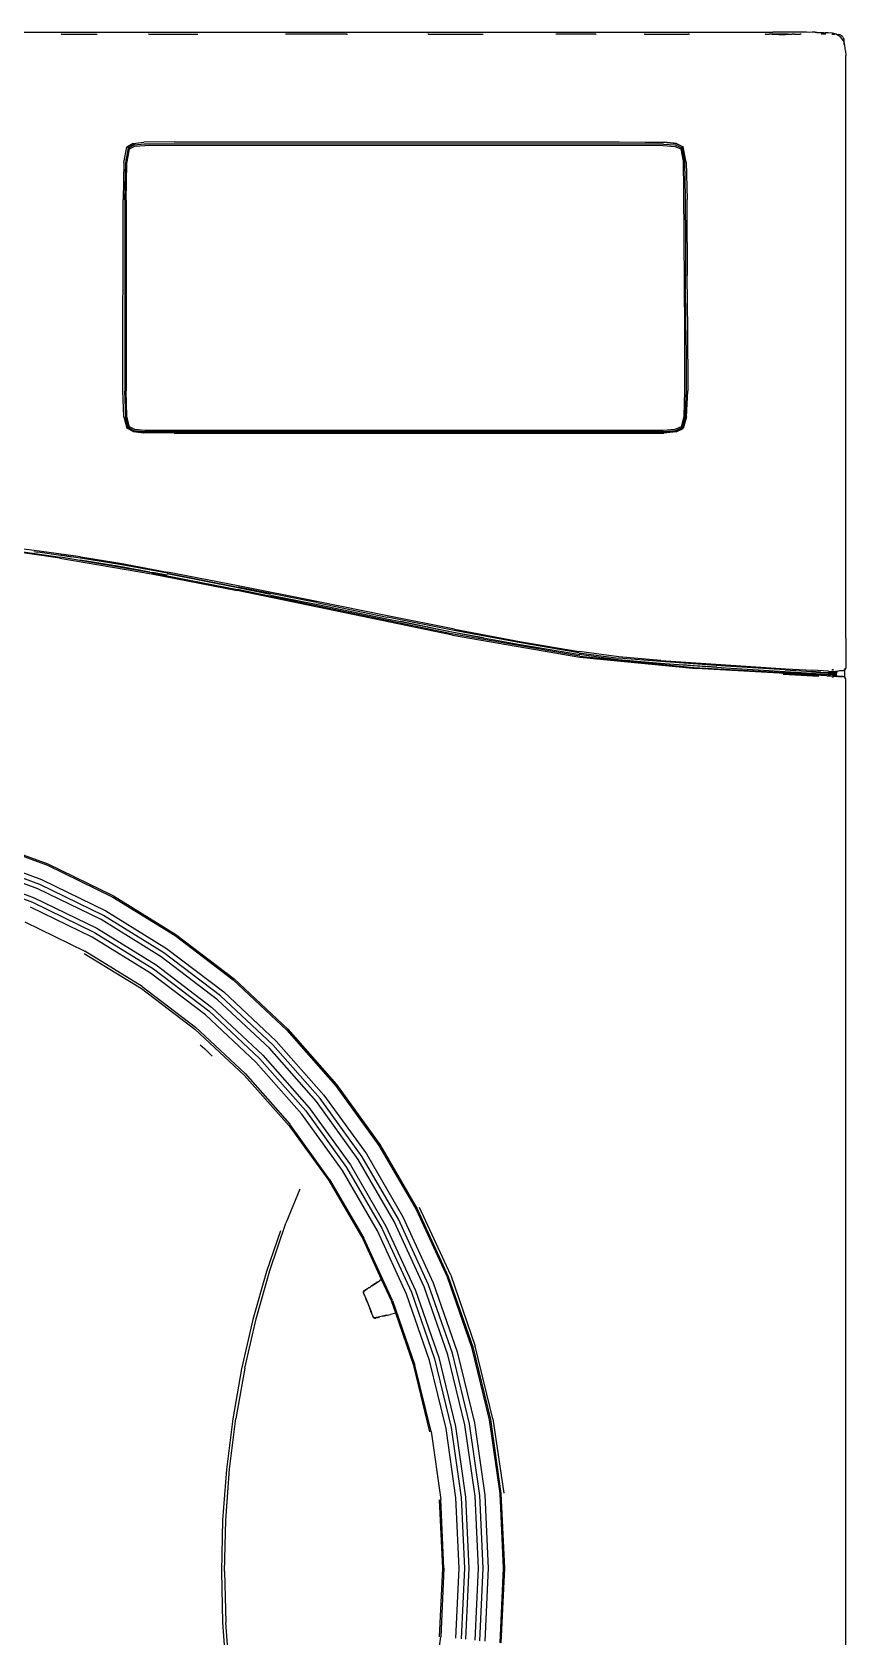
# Model space of a CAD drawing. Extents: x 41.9 to 126, y -21.3 to 38.1.
# Drawn here: x 99.343 to 100.352, y -9.748 to -7.759 of the extents above; entities that cross this region are included whole.
import ezdxf

# ---------------------------------------------------------------- set-up
doc = ezdxf.new("R2010")
doc.units = 0
doc.layers.add('ARQUITETURA_R07', color=8, linetype='CONTINUOUS')
doc.layers.add('LISTAGEM_TEXTO', color=7, linetype='CONTINUOUS')

# ---------------------------------------------------------------- blocks, each defined once
blk = doc.blocks.new('VISTAS')
at = {"layer": 'ARQUITETURA_R07'}
for p, q in [((1.1159, 0.68647), (1.52047, 0.68648)), ((1.53028, 0.6864), (1.52047, 0.68648)), ((1.53094, 0.6864), (1.53028, 0.6864)), ((1.53194, 0.68637), (1.53094, 0.6864)), ((1.53264, 0.6864), (1.53194, 0.68637)), ((1.53375, 0.68633), (1.53264, 0.6864)), ((1.5336, 0.6864), (1.53264, 0.6864)), ((1.5336, 0.6864), (1.53414, 0.68637)), ((1.53414, 0.68637), (1.53375, 0.68633)), ((1.53414, 0.68637), (1.53565, 0.68633)), ((1.53504, 0.68627), (1.53485, 0.68628)), ((1.53565, 0.68633), (1.5362, 0.68633)), ((1.5362, 0.68633), (1.53729, 0.68622)), ((1.53629, 0.68627), (1.5367, 0.68622)), ((1.53729, 0.68622), (1.5367, 0.68622)), ((1.53767, 0.6862), (1.53729, 0.68622)), ((1.5389, 0.68616), (1.53767, 0.6862)), ((1.30006, 0.68587), (1.29996, 0.68587)), ((1.30006, 0.68587), (1.31097, 0.68587)), ((1.31097, 0.68587), (1.31106, 0.68587)), ((1.32711, 0.68587), (1.32699, 0.68587)), ((1.32711, 0.68587), (1.34213, 0.68587)), ((1.34213, 0.68587), (1.3423, 0.68587)), ((1.36966, 0.68587), (1.36948, 0.68587)), ((1.38851, 0.68587), (1.36966, 0.68587)), ((1.38851, 0.68587), (1.38867, 0.68587)), ((1.41376, 0.68587), (1.4136, 0.68587)), ((1.41376, 0.68587), (1.43058, 0.68587)), ((1.43058, 0.68587), (1.43073, 0.68587)), ((1.45342, 0.68587), (1.45328, 0.68587)), ((1.46563, 0.68587), (1.45342, 0.68587)), ((1.46563, 0.68587), (1.46572, 0.68587)), ((1.48067, 0.68587), (1.48057, 0.68587)), ((1.48067, 0.68587), (1.49411, 0.68587)), ((1.49432, 0.68587), (1.49411, 0.68587)), ((1.49448, 0.68587), (1.49432, 0.68587)), ((1.49448, 0.68587), (1.49464, 0.68587)), ((1.51821, 0.68587), (1.51807, 0.68587)), ((1.51821, 0.68587), (1.51932, 0.68587)), ((1.52029, 0.68587), (1.51932, 0.68587)), ((1.52487, 0.68587), (1.52029, 0.68587)), ((1.52029, 0.68587), (1.52231, 0.68576)), ((1.52231, 0.68576), (1.52433, 0.68576)), ((1.52423, 0.68572), (1.5243, 0.68571)), ((1.52433, 0.68576), (1.5243, 0.68571)), ((1.52433, 0.68576), (1.52437, 0.68576)), ((1.5244, 0.68576), (1.52433, 0.68576)), ((1.52437, 0.68576), (1.5244, 0.68576)), ((1.52442, 0.68576), (1.52437, 0.68576)), ((1.52442, 0.68581), (1.5244, 0.68576)), ((1.52442, 0.68576), (1.5244, 0.68576)), ((1.52442, 0.68581), (1.5245, 0.68581)), ((1.5245, 0.68581), (1.52442, 0.68576)), ((1.5245, 0.68581), (1.5248, 0.68581)), ((1.52524, 0.68584), (1.5248, 0.68581)), ((1.52487, 0.68587), (1.52524, 0.68584)), ((1.52524, 0.68584), (1.52565, 0.68584)), ((1.52565, 0.68584), (1.52644, 0.68587)), ((1.52658, 0.68586), (1.52644, 0.68587)), ((1.5272, 0.68586), (1.52658, 0.68586)), ((1.5272, 0.68586), (1.52746, 0.68587)), ((1.52746, 0.68587), (1.52893, 0.68587)), ((1.529, 0.68587), (1.52893, 0.68587)), ((1.52893, 0.68587), (1.52897, 0.68587)), ((1.529, 0.68587), (1.52897, 0.68587)), ((1.52917, 0.68586), (1.529, 0.68587)), ((1.52924, 0.68587), (1.52917, 0.68586)), ((1.5292, 0.68587), (1.52917, 0.68586)), ((1.53554, 0.68586), (1.5355, 0.68586)), ((1.53563, 0.68586), (1.53554, 0.68586)), ((1.53686, 0.68585), (1.53563, 0.68586)), ((1.53876, 0.68582), (1.53969, 0.6858)), ((1.5389, 0.68616), (1.53896, 0.68615)), ((1.53896, 0.68615), (1.53903, 0.68615)), ((1.54013, 0.68578), (1.53903, 0.68615)), ((1.53995, 0.68579), (1.54013, 0.68578)), ((1.54044, 0.68567), (1.54013, 0.68578)), ((1.54013, 0.68578), (1.5408, 0.68574)), ((1.54154, 0.68486), (1.54044, 0.68567)), ((1.54131, 0.68565), (1.5408, 0.68574)), ((1.54157, 0.68554), (1.54131, 0.68565)), ((1.54233, 0.68373), (1.54154, 0.68486)), ((1.54157, 0.68554), (1.5418, 0.6854)), ((1.542, 0.68522), (1.5418, 0.6854)), ((1.542, 0.68522), (1.54217, 0.685)), ((1.5423, 0.68479), (1.54217, 0.685)), ((1.5423, 0.68479), (1.5424, 0.68458)), ((1.54255, 0.6832), (1.54233, 0.68373)), ((1.54241, 0.68454), (1.5424, 0.68458)), ((1.54241, 0.68454), (1.54242, 0.68451)), ((1.54242, 0.68451), (1.54243, 0.68443)), ((1.54243, 0.68443), (1.54245, 0.68439)), ((1.54245, 0.68439), (1.54246, 0.68427)), ((1.54246, 0.68427), (1.54247, 0.68422)), ((1.54247, 0.68422), (1.54248, 0.68414)), ((1.54248, 0.68414), (1.54248, 0.6841)), ((1.54248, 0.6841), (1.54249, 0.68405)), ((1.54249, 0.68405), (1.5425, 0.684)), ((1.5425, 0.684), (1.5425, 0.68393)), ((1.54251, 0.68386), (1.5425, 0.68393)), ((1.54251, 0.68386), (1.54252, 0.6836)), ((1.54252, 0.6836), (1.54253, 0.68347)), ((1.54253, 0.68347), (1.54253, 0.68341)), ((1.54253, 0.68341), (1.54255, 0.6832)), ((1.54255, 0.68314), (1.54255, 0.6832)), ((1.54256, 0.68305), (1.54255, 0.68314)), ((1.54256, 0.68301), (1.54256, 0.68305)), ((1.5428, 0.68227), (1.54256, 0.68301)), ((1.54257, 0.68251), (1.54256, 0.68283)), ((1.54303, 0.6807), (1.5428, 0.68227)), ((1.54303, 0.6807), (1.54311, 0.67923)), ((1.5431, 0.49881), (1.54311, 0.67923)), ((1.32223, 0.65193), (1.32032, 0.65086)), ((1.32234, 0.65186), (1.32045, 0.65084)), ((1.3208, 0.65061), (1.32261, 0.65151)), ((1.32223, 0.65193), (1.32555, 0.65237)), ((1.32249, 0.65177), (1.32243, 0.65181)), ((1.32253, 0.65174), (1.32249, 0.65177)), ((1.32254, 0.65171), (1.32253, 0.65174)), ((1.32254, 0.65171), (1.32255, 0.65167)), ((1.32261, 0.65151), (1.32576, 0.65181)), ((1.3228, 0.65109), (1.32585, 0.65137)), ((1.33497, 0.65246), (1.32555, 0.65237)), ((1.48661, 0.65179), (1.32576, 0.65181)), ((1.48652, 0.65134), (1.32585, 0.65137)), ((1.33497, 0.65246), (1.46067, 0.65247)), ((1.46067, 0.65247), (1.47282, 0.65243)), ((1.47282, 0.65243), (1.48098, 0.65238)), ((1.48675, 0.65223), (1.48096, 0.65226)), ((1.48098, 0.65238), (1.4868, 0.65233)), ((1.48661, 0.65179), (1.49025, 0.65149)), ((1.4905, 0.65188), (1.48675, 0.65223)), ((1.49061, 0.65196), (1.4868, 0.65233)), ((1.49025, 0.65149), (1.49223, 0.65059)), ((1.49257, 0.65089), (1.4905, 0.65188)), ((1.49061, 0.65196), (1.4927, 0.65093)), ((1.31941, 0.6461), (1.32032, 0.65086)), ((1.31996, 0.64692), (1.31992, 0.64692)), ((1.31993, 0.64598), (1.3208, 0.65061)), ((1.31997, 0.64698), (1.31993, 0.64698)), ((1.32032, 0.65086), (1.32045, 0.65084)), ((1.32033, 0.64578), (1.3211, 0.65029)), ((1.32045, 0.65084), (1.32055, 0.65083)), ((1.32055, 0.65083), (1.32062, 0.65081)), ((1.32062, 0.65081), (1.32066, 0.6508)), ((1.32066, 0.6508), (1.32069, 0.65078)), ((1.32069, 0.65078), (1.32069, 0.65075)), ((1.3208, 0.65061), (1.32069, 0.65075)), ((1.3208, 0.65061), (1.3211, 0.65029)), ((1.3211, 0.65029), (1.3228, 0.65109)), ((1.48652, 0.65134), (1.49006, 0.65107)), ((1.49006, 0.65107), (1.49193, 0.65027)), ((1.49223, 0.65059), (1.49193, 0.65027)), ((1.49193, 0.65027), (1.49267, 0.6465)), ((1.49223, 0.65059), (1.49233, 0.65073)), ((1.49223, 0.65059), (1.49308, 0.64615)), ((1.49235, 0.6508), (1.49233, 0.65078)), ((1.49233, 0.65078), (1.49233, 0.65073)), ((1.4924, 0.65082), (1.49235, 0.6508)), ((1.49247, 0.65085), (1.4924, 0.65082)), ((1.49257, 0.65089), (1.49247, 0.65085)), ((1.4927, 0.65093), (1.49257, 0.65089)), ((1.49267, 0.6465), (1.49284, 0.63728)), ((1.49362, 0.64618), (1.4927, 0.65093)), ((1.49309, 0.64697), (1.49306, 0.64697)), ((1.4931, 0.64692), (1.49307, 0.64692)), ((1.49309, 0.64697), (1.49315, 0.64697)), ((1.4931, 0.64692), (1.49316, 0.64692)), ((1.49335, 0.64697), (1.49331, 0.64697)), ((1.49336, 0.64692), (1.49332, 0.64692)), ((1.31941, 0.6461), (1.31911, 0.63456)), ((1.31965, 0.63448), (1.31993, 0.64598)), ((1.32008, 0.63438), (1.32033, 0.64578)), ((1.49308, 0.64615), (1.49334, 0.63519)), ((1.49362, 0.64618), (1.49392, 0.63461)), ((1.49284, 0.63728), (1.49311, 0.59397)), ((1.3191, 0.5753), (1.31911, 0.63456)), ((1.31965, 0.63448), (1.31965, 0.57523)), ((1.32008, 0.63438), (1.32008, 0.57531)), ((1.49334, 0.63519), (1.49337, 0.62131)), ((1.49393, 0.62125), (1.49392, 0.63461)), ((1.49337, 0.62131), (1.49342, 0.61101)), ((1.49393, 0.62125), (1.49397, 0.61112)), ((1.49354, 0.59398), (1.49342, 0.61101)), ((1.49409, 0.59408), (1.49397, 0.61112)), ((1.49311, 0.59397), (1.49315, 0.58505)), ((1.49354, 0.59398), (1.49358, 0.58504)), ((1.49412, 0.58511), (1.49409, 0.59408)), ((1.49315, 0.58505), (1.49315, 0.57533)), ((1.49358, 0.58504), (1.49357, 0.57525)), ((1.49412, 0.58511), (1.49412, 0.5753)), ((1.3194, 0.56728), (1.3191, 0.5753)), ((1.31993, 0.56727), (1.31965, 0.57523)), ((1.32033, 0.56745), (1.32008, 0.57531)), ((1.49315, 0.57533), (1.49286, 0.56748)), ((1.49357, 0.57525), (1.49325, 0.56729)), ((1.49376, 0.56726), (1.49412, 0.5753)), ((1.3194, 0.56728), (1.32031, 0.56372)), ((1.31979, 0.56727), (1.3198, 0.56724)), ((1.32069, 0.56379), (1.3198, 0.56724)), ((1.3208, 0.56383), (1.31993, 0.56727)), ((1.3211, 0.56412), (1.32033, 0.56745)), ((1.49286, 0.56748), (1.49202, 0.56415)), ((1.49325, 0.56729), (1.49231, 0.56385)), ((1.49338, 0.56725), (1.49242, 0.56379)), ((1.49376, 0.56726), (1.49272, 0.56364)), ((1.49338, 0.56728), (1.49338, 0.56725)), ((1.32224, 0.56268), (1.32031, 0.56372)), ((1.32044, 0.56375), (1.32055, 0.56378)), ((1.32044, 0.56375), (1.32235, 0.56275)), ((1.32055, 0.56378), (1.32062, 0.56379)), ((1.32062, 0.56379), (1.32069, 0.56379)), ((1.32069, 0.56379), (1.32069, 0.56376)), ((1.32069, 0.56379), (1.32072, 0.56377)), ((1.32072, 0.56377), (1.32069, 0.56376)), ((1.32181, 0.5632), (1.32069, 0.56376)), ((1.3208, 0.56383), (1.32072, 0.56377)), ((1.32072, 0.56377), (1.32181, 0.5632)), ((1.3208, 0.56383), (1.3211, 0.56412)), ((1.32261, 0.56293), (1.3208, 0.56383)), ((1.3228, 0.56333), (1.3211, 0.56412)), ((1.32181, 0.5632), (1.32249, 0.56284)), ((1.32224, 0.56268), (1.32556, 0.56226)), ((1.32249, 0.56284), (1.32254, 0.56286)), ((1.32254, 0.56286), (1.32287, 0.5628)), ((1.32287, 0.5628), (1.32255, 0.56283)), ((1.32577, 0.56262), (1.32261, 0.56293)), ((1.32586, 0.56305), (1.3228, 0.56333)), ((1.32287, 0.5628), (1.3238, 0.56273)), ((1.3238, 0.56273), (1.32417, 0.56267)), ((1.32571, 0.56251), (1.32417, 0.56267)), ((1.32417, 0.56267), (1.32573, 0.56253)), ((1.33496, 0.56217), (1.32556, 0.56226)), ((1.32573, 0.56253), (1.33501, 0.56253)), ((1.48661, 0.56265), (1.32577, 0.56262)), ((1.48653, 0.56308), (1.32586, 0.56305)), ((1.33496, 0.56217), (1.47283, 0.56218)), ((1.33501, 0.56253), (1.35512, 0.56254)), ((1.35512, 0.56254), (1.36318, 0.56252)), ((1.36318, 0.56252), (1.43797, 0.56253)), ((1.43797, 0.56253), (1.44281, 0.56255)), ((1.47283, 0.56255), (1.44281, 0.56255)), ((1.47283, 0.56255), (1.47495, 0.56253)), ((1.47283, 0.56218), (1.48674, 0.56221)), ((1.48094, 0.56253), (1.47495, 0.56253)), ((1.48094, 0.56253), (1.48664, 0.56255)), ((1.49009, 0.56335), (1.48653, 0.56308)), ((1.49027, 0.56295), (1.48661, 0.56265)), ((1.48664, 0.56255), (1.49033, 0.56284)), ((1.49053, 0.56258), (1.48674, 0.56221)), ((1.49202, 0.56415), (1.49009, 0.56335)), ((1.49231, 0.56385), (1.49027, 0.56295)), ((1.49242, 0.56379), (1.49033, 0.56284)), ((1.49046, 0.56269), (1.49261, 0.5637)), ((1.49053, 0.56258), (1.49272, 0.56364)), ((1.49231, 0.56385), (1.49202, 0.56415)), ((1.49231, 0.56385), (1.49242, 0.56379)), ((1.49247, 0.56378), (1.49242, 0.56379)), ((1.49253, 0.56375), (1.49247, 0.56378)), ((1.49261, 0.5637), (1.49253, 0.56375)), ((1.29958, 0.52351), (1.26999, 0.52765)), ((1.27011, 0.52796), (1.2997, 0.52383)), ((1.29156, 0.52585), (1.2766, 0.52774)), ((1.29151, 0.52549), (1.29267, 0.52533)), ((1.30594, 0.52388), (1.29156, 0.52585)), ((1.29984, 0.52433), (1.29267, 0.52533)), ((1.29958, 0.52351), (1.32797, 0.51864)), ((1.32808, 0.51897), (1.2997, 0.52383)), ((1.30029, 0.52425), (1.29984, 0.52433)), ((1.30591, 0.52348), (1.30029, 0.52425)), ((1.30308, 0.52378), (1.30029, 0.52425)), ((1.30588, 0.52299), (1.31807, 0.52101)), ((1.31813, 0.52151), (1.30591, 0.52348)), ((1.30594, 0.52388), (1.31818, 0.52191)), ((1.31807, 0.52101), (1.32739, 0.51928)), ((1.33285, 0.51878), (1.31813, 0.52151)), ((1.31818, 0.52191), (1.33293, 0.51918)), ((1.32797, 0.51864), (1.35452, 0.51345)), ((1.32808, 0.51897), (1.35459, 0.5138)), ((1.32812, 0.51914), (1.33275, 0.51828)), ((1.35468, 0.51431), (1.33281, 0.51857)), ((1.33285, 0.51878), (1.35477, 0.51452)), ((1.35484, 0.51493), (1.33293, 0.51918)), ((1.42122, 0.49964), (1.35452, 0.51345)), ((1.42138, 0.49997), (1.35459, 0.5138)), ((1.36486, 0.51219), (1.35468, 0.51431)), ((1.37908, 0.50969), (1.35477, 0.51452)), ((1.37914, 0.5101), (1.35484, 0.51493)), ((1.36483, 0.512), (1.37901, 0.50918)), ((1.37901, 0.50918), (1.40088, 0.50471)), ((1.37908, 0.50969), (1.40099, 0.50521)), ((1.40108, 0.50561), (1.37914, 0.5101)), ((1.40088, 0.50471), (1.4051, 0.50386)), ((1.42171, 0.50106), (1.40099, 0.50521)), ((1.42183, 0.50145), (1.40108, 0.50561)), ((1.42154, 0.50046), (1.4051, 0.50386)), ((1.4051, 0.50386), (1.42154, 0.50057)), ((1.42125, 0.49963), (1.42122, 0.49964)), ((1.42125, 0.49963), (1.46063, 0.4928)), ((1.46063, 0.49314), (1.42138, 0.49997)), ((1.42154, 0.50057), (1.43086, 0.49884)), ((1.43086, 0.49884), (1.42154, 0.50046)), ((1.44242, 0.49721), (1.42171, 0.50106)), ((1.42183, 0.50145), (1.44259, 0.49759)), ((1.43086, 0.49884), (1.4422, 0.49673)), ((1.44259, 0.49759), (1.46051, 0.49457)), ((1.5431, 0.49881), (1.54306, 0.48944)), ((1.4422, 0.49673), (1.46011, 0.49372)), ((1.46034, 0.49419), (1.44242, 0.49721)), ((1.46011, 0.49372), (1.46054, 0.49367)), ((1.46034, 0.49419), (1.47267, 0.49254)), ((1.47277, 0.49292), (1.46051, 0.49457)), ((1.46085, 0.49361), (1.46054, 0.49367)), ((1.46063, 0.49314), (1.496, 0.48963)), ((1.46063, 0.4928), (1.49677, 0.48926)), ((1.46121, 0.49358), (1.46085, 0.49361)), ((1.46121, 0.49358), (1.47253, 0.49207)), ((1.48572, 0.49143), (1.47267, 0.49254)), ((1.48577, 0.49181), (1.47277, 0.49292)), ((1.47253, 0.49207), (1.48568, 0.49095)), ((1.48568, 0.49095), (1.49258, 0.49046)), ((1.5058, 0.49003), (1.48572, 0.49143)), ((1.48577, 0.49181), (1.5059, 0.49042)), ((1.49614, 0.49011), (1.49258, 0.49046)), ((1.49258, 0.49046), (1.50313, 0.48973)), ((1.496, 0.48963), (1.53535, 0.48746)), ((1.50313, 0.48973), (1.49614, 0.49011)), ((1.53721, 0.48703), (1.49677, 0.48926)), ((1.50313, 0.48973), (1.50581, 0.48954)), ((1.52429, 0.48884), (1.5058, 0.49003)), ((1.50581, 0.48954), (1.5243, 0.48834)), ((1.5059, 0.49042), (1.52446, 0.48923)), ((1.53459, 0.4871), (1.52359, 0.48771)), ((1.52371, 0.48756), (1.53474, 0.48695)), ((1.52429, 0.48884), (1.53253, 0.48833)), ((1.5243, 0.48834), (1.53255, 0.48782)), ((1.52446, 0.48923), (1.53273, 0.48873)), ((1.53533, 0.48818), (1.53253, 0.48833)), ((1.53533, 0.48796), (1.53254, 0.48811)), ((1.53255, 0.48782), (1.53534, 0.48767)), ((1.53769, 0.48847), (1.53273, 0.48873)), ((1.53533, 0.48818), (1.53749, 0.48807)), ((1.5375, 0.48785), (1.53533, 0.48796)), ((1.53534, 0.48767), (1.5375, 0.48756)), ((1.53751, 0.48734), (1.53535, 0.48746)), ((1.53893, 0.488), (1.53749, 0.48807)), ((1.53901, 0.48778), (1.5375, 0.48785)), ((1.5375, 0.48756), (1.53901, 0.48749)), ((1.53902, 0.48727), (1.53751, 0.48734)), ((1.53769, 0.48847), (1.53893, 0.48841)), ((1.53893, 0.48893), (1.53893, 0.48911)), ((1.53893, 0.48864), (1.53893, 0.4888)), ((1.53893, 0.48841), (1.53893, 0.48847)), ((1.53893, 0.48841), (1.53918, 0.4884)), ((1.53893, 0.488), (1.53893, 0.48834)), ((1.539, 0.488), (1.53893, 0.488)), ((1.539, 0.488), (1.53918, 0.48799)), ((1.53918, 0.48777), (1.53901, 0.48778)), ((1.53901, 0.48749), (1.53989, 0.48745)), ((1.53918, 0.48891), (1.53918, 0.48909)), ((1.53918, 0.48863), (1.53918, 0.4888)), ((1.53918, 0.48833), (1.53918, 0.4884)), ((1.53918, 0.4884), (1.53921, 0.48839)), ((1.53918, 0.48777), (1.53918, 0.48799)), ((1.53918, 0.48799), (1.53972, 0.48797)), ((1.53972, 0.48775), (1.53918, 0.48777)), ((1.53921, 0.48839), (1.53992, 0.48836)), ((1.53972, 0.48788), (1.53972, 0.48797)), ((1.53972, 0.48797), (1.53987, 0.48796)), ((1.53972, 0.48788), (1.54008, 0.4878)), ((1.53972, 0.48775), (1.53972, 0.48788)), ((1.53988, 0.48774), (1.53972, 0.48775)), ((1.5402, 0.48797), (1.53987, 0.48796)), ((1.54021, 0.48775), (1.53988, 0.48774)), ((1.54006, 0.48751), (1.53989, 0.48755)), ((1.53989, 0.48745), (1.54021, 0.48746)), ((1.53989, 0.48733), (1.53994, 0.48732)), ((1.53992, 0.48836), (1.54, 0.48848)), ((1.53992, 0.48836), (1.54009, 0.48836)), ((1.53998, 0.48804), (1.54007, 0.48802)), ((1.54, 0.48848), (1.54066, 0.48858)), ((1.54, 0.48848), (1.54033, 0.48841)), ((1.5402, 0.48797), (1.54007, 0.48802)), ((1.54008, 0.4878), (1.54021, 0.48775)), ((1.54009, 0.48836), (1.54043, 0.48836)), ((1.54043, 0.48836), (1.5402, 0.48797)), ((1.5402, 0.48797), (1.54021, 0.48775)), ((1.54021, 0.48746), (1.54021, 0.48775)), ((1.54021, 0.48724), (1.54021, 0.48746)), ((1.54033, 0.48841), (1.54043, 0.48836)), ((1.54113, 0.48852), (1.54043, 0.48836)), ((1.5419, 0.48857), (1.54113, 0.48852)), ((1.54188, 0.48863), (1.54229, 0.48867)), ((1.54232, 0.48864), (1.5419, 0.48857)), ((1.54229, 0.48867), (1.54258, 0.48877)), ((1.54232, 0.48864), (1.5424, 0.48865)), ((1.54258, 0.48877), (1.5424, 0.48865)), ((1.54258, 0.48877), (1.5428, 0.48893)), ((1.54264, 0.48875), (1.54258, 0.48877)), ((1.54284, 0.48892), (1.54264, 0.48875)), ((1.5428, 0.48893), (1.54285, 0.48894)), ((1.54285, 0.48894), (1.54284, 0.48892)), ((1.54284, 0.48652), (1.54284, 0.48892)), ((1.54285, 0.48901), (1.54285, 0.48944)), ((1.54297, 0.48915), (1.54285, 0.48901)), ((1.54285, 0.48901), (1.54295, 0.48915)), ((1.54285, 0.48901), (1.54285, 0.48894)), ((1.54306, 0.48944), (1.54297, 0.48915)), ((1.53721, 0.48703), (1.53727, 0.487)), ((1.53727, 0.487), (1.53772, 0.48698)), ((1.53835, 0.4869), (1.5374, 0.48695)), ((1.53772, 0.48698), (1.53893, 0.48692)), ((1.53893, 0.48686), (1.53835, 0.4869)), ((1.53893, 0.48692), (1.53902, 0.48693)), ((1.53893, 0.48686), (1.53893, 0.48692)), ((1.53918, 0.48685), (1.53893, 0.48686)), ((1.53893, 0.48651), (1.53893, 0.48664)), ((1.53918, 0.48726), (1.53902, 0.48727)), ((1.53902, 0.48693), (1.53918, 0.4869)), ((1.53918, 0.487), (1.53918, 0.48726)), ((1.53984, 0.4872), (1.53918, 0.48726)), ((1.53918, 0.48685), (1.53918, 0.4869)), ((1.53918, 0.4869), (1.53924, 0.4869)), ((1.54078, 0.48677), (1.53918, 0.48685)), ((1.53918, 0.48649), (1.53918, 0.48665)), ((1.53924, 0.4869), (1.5394, 0.48691)), ((1.5394, 0.48691), (1.54012, 0.48686)), ((1.53984, 0.4872), (1.53982, 0.48723)), ((1.53989, 0.48723), (1.53984, 0.4872)), ((1.54021, 0.48724), (1.53989, 0.48723)), ((1.54005, 0.48697), (1.54034, 0.48691)), ((1.54012, 0.48686), (1.54045, 0.48687)), ((1.54042, 0.48692), (1.54021, 0.48724)), ((1.54034, 0.48691), (1.54042, 0.48692)), ((1.54042, 0.48692), (1.54045, 0.48687)), ((1.54057, 0.48685), (1.54045, 0.48687)), ((1.54057, 0.48685), (1.54085, 0.48686)), ((1.54115, 0.48677), (1.54078, 0.48677)), ((1.5415, 0.4868), (1.54085, 0.48686)), ((1.54115, 0.48677), (1.5415, 0.4868)), ((1.54178, 0.48684), (1.5415, 0.4868)), ((1.5415, 0.4868), (1.54191, 0.48679)), ((1.54191, 0.48679), (1.54178, 0.48684)), ((1.54229, 0.48679), (1.54191, 0.48679)), ((1.54254, 0.48667), (1.54209, 0.48669)), ((1.54229, 0.48679), (1.5424, 0.48677)), ((1.5424, 0.48677), (1.54254, 0.48667)), ((1.54265, 0.48668), (1.54254, 0.48667)), ((1.5428, 0.48653), (1.54265, 0.48668)), ((1.54284, 0.48652), (1.5428, 0.48653)), ((1.54285, 0.48646), (1.54284, 0.48652)), ((1.54297, 0.4863), (1.54285, 0.48646)), ((1.54285, 0.48623), (1.54285, 0.48646)), ((1.54306, 0.48601), (1.54297, 0.4863)), ((1.5431, 0.47015), (1.54306, 0.48601)), ((1.5431, -0.04494), (1.5431, 0.47015)), ((1.27452, 0.43613), (1.29566, 0.42835)), ((1.27463, 0.43652), (1.29581, 0.42872)), ((1.29273, 0.42103), (1.2723, 0.42856)), ((1.29328, 0.42241), (1.27272, 0.42998)), ((1.27317, 0.43152), (1.29388, 0.42389)), ((1.29566, 0.42835), (1.31596, 0.41846)), ((1.29581, 0.42872), (1.31614, 0.41882)), ((1.27104, 0.42426), (1.29107, 0.41689)), ((1.27145, 0.42567), (1.29161, 0.41824)), ((1.29388, 0.42389), (1.31376, 0.41421)), ((1.29161, 0.41824), (1.31097, 0.40881)), ((1.31235, 0.41148), (1.29273, 0.42103)), ((1.31303, 0.41279), (1.29328, 0.42241)), ((1.31596, 0.41846), (1.33523, 0.40658)), ((1.31614, 0.41882), (1.33544, 0.40691)), ((1.30955, 0.40608), (1.29046, 0.41538)), ((1.29107, 0.41689), (1.3103, 0.40752)), ((1.33177, 0.40123), (1.31303, 0.41279)), ((1.31376, 0.41421), (1.33263, 0.40257)), ((1.28864, 0.41083), (1.30731, 0.40173)), ((1.31097, 0.40881), (1.32934, 0.39748)), ((1.33097, 0.39999), (1.31235, 0.41148)), ((1.32767, 0.3949), (1.30955, 0.40608)), ((1.3103, 0.40752), (1.32856, 0.39627)), ((1.33523, 0.40658), (1.35327, 0.3928)), ((1.33544, 0.40691), (1.35351, 0.39311)), ((1.3071, 0.40101), (1.3248, 0.39014)), ((1.32503, 0.39081), (1.30731, 0.40173)), ((1.3484, 0.38668), (1.33097, 0.39999)), ((1.34932, 0.38783), (1.33177, 0.40123)), ((1.33263, 0.40257), (1.35031, 0.38907)), ((1.34464, 0.38195), (1.32767, 0.3949)), ((1.32856, 0.39627), (1.34565, 0.38321)), ((1.32934, 0.39748), (1.34654, 0.38434)), ((1.35351, 0.39311), (1.37018, 0.37755)), ((1.3248, 0.39014), (1.34137, 0.37754)), ((1.32503, 0.39081), (1.34162, 0.37813)), ((1.35031, 0.38907), (1.36661, 0.37386)), ((1.35327, 0.3928), (1.36991, 0.37727)), ((1.34565, 0.38321), (1.36143, 0.3685)), ((1.34654, 0.38434), (1.36242, 0.36953)), ((1.36449, 0.37167), (1.3484, 0.38668)), ((1.36552, 0.37273), (1.34932, 0.38783)), ((1.35694, 0.36385), (1.34162, 0.37813)), ((1.3603, 0.36734), (1.34464, 0.38195)), ((1.34137, 0.37754), (1.35667, 0.36333)), ((1.36661, 0.37386), (1.38139, 0.35707)), ((1.36991, 0.37727), (1.385, 0.36013)), ((1.37018, 0.37755), (1.38529, 0.36038)), ((1.34303, 0.37269), (1.34447, 0.37141)), ((1.34671, 0.36921), (1.34447, 0.37141)), ((1.36143, 0.3685), (1.37573, 0.35226)), ((1.36242, 0.36953), (1.37681, 0.35318)), ((1.37907, 0.3551), (1.36449, 0.37167)), ((1.3802, 0.35606), (1.36552, 0.37273)), ((1.35667, 0.36333), (1.37055, 0.34764)), ((1.35694, 0.36385), (1.37081, 0.34809)), ((1.37449, 0.35122), (1.3603, 0.36734)), ((1.385, 0.36013), (1.39839, 0.34155)), ((1.38529, 0.36038), (1.3987, 0.34177)), ((1.37681, 0.35318), (1.38958, 0.33546)), ((1.39201, 0.33715), (1.37907, 0.3551)), ((1.39323, 0.33798), (1.3802, 0.35606)), ((1.38139, 0.35707), (1.39451, 0.33887)), ((1.38313, 0.331), (1.37081, 0.34809)), ((1.38708, 0.33374), (1.37449, 0.35122)), ((1.37573, 0.35226), (1.38841, 0.33466)), ((1.37055, 0.34764), (1.38287, 0.33063)), ((1.39451, 0.33887), (1.40583, 0.31943)), ((1.39839, 0.34155), (1.40994, 0.3217)), ((1.3987, 0.34177), (1.41028, 0.32189)), ((1.39795, 0.31508), (1.38708, 0.33374)), ((1.38841, 0.33466), (1.39936, 0.31586)), ((1.38958, 0.33546), (1.40059, 0.31654)), ((1.40318, 0.31796), (1.39201, 0.33715)), ((1.40447, 0.31867), (1.39323, 0.33798)), ((1.38287, 0.33063), (1.39346, 0.31255)), ((1.38313, 0.331), (1.39375, 0.31275)), ((1.37386, 0.32798), (1.36959, 0.31744)), ((1.41382, 0.29832), (1.40447, 0.31867)), ((1.40583, 0.31943), (1.41524, 0.29893)), ((1.40994, 0.3217), (1.41955, 0.30078)), ((1.41028, 0.32189), (1.4199, 0.30093)), ((1.42067, 0.30129), (1.41101, 0.32233)), ((1.3679, 0.31504), (1.3636, 0.3025)), ((1.36458, 0.30278), (1.36959, 0.31744)), ((1.40699, 0.2954), (1.39795, 0.31508)), ((1.39936, 0.31586), (1.40847, 0.29604)), ((1.40059, 0.31654), (1.40976, 0.29659)), ((1.41247, 0.29775), (1.40318, 0.31796)), ((1.39346, 0.31255), (1.3935, 0.31245)), ((1.39924, 0.29998), (1.3935, 0.31245)), ((1.40259, 0.29352), (1.39375, 0.31275)), ((1.3636, 0.3025), (1.35934, 0.28754)), ((1.36033, 0.28778), (1.36458, 0.30278)), ((1.3962, 0.29799), (1.39799, 0.29916)), ((1.398, 0.29913), (1.3962, 0.29799)), ((1.39821, 0.2993), (1.39799, 0.29916)), ((1.39821, 0.2993), (1.398, 0.29913)), ((1.39821, 0.2993), (1.39872, 0.29963)), ((1.39924, 0.29998), (1.39872, 0.29963)), ((1.39925, 0.29994), (1.39872, 0.29963)), ((1.39925, 0.29994), (1.39924, 0.29998)), ((1.40228, 0.29335), (1.39925, 0.29994)), ((1.41524, 0.29893), (1.42265, 0.27758)), ((1.41955, 0.30078), (1.42712, 0.27898)), ((1.4199, 0.30093), (1.42748, 0.27909)), ((1.42067, 0.30129), (1.42828, 0.27937)), ((1.39359, 0.2961), (1.3936, 0.29617)), ((1.39359, 0.2961), (1.39361, 0.29614)), ((1.39359, 0.2961), (1.39361, 0.29606)), ((1.39361, 0.29606), (1.39359, 0.29602)), ((1.39361, 0.29598), (1.39359, 0.29602)), ((1.39362, 0.29624), (1.3936, 0.29617)), ((1.39364, 0.2962), (1.3936, 0.29617)), ((1.39364, 0.2962), (1.39361, 0.29614)), ((1.39361, 0.29593), (1.39361, 0.29598)), ((1.39362, 0.29589), (1.39361, 0.29593)), ((1.39362, 0.29624), (1.39365, 0.29631)), ((1.39362, 0.29624), (1.39366, 0.29627)), ((1.39364, 0.2962), (1.39362, 0.29624)), ((1.39364, 0.29581), (1.39362, 0.29589)), ((1.39366, 0.29578), (1.39364, 0.29581)), ((1.39369, 0.29637), (1.39365, 0.29631)), ((1.39366, 0.29627), (1.3937, 0.29634)), ((1.39366, 0.29578), (1.39367, 0.29574)), ((1.39368, 0.29571), (1.39366, 0.29578)), ((1.39368, 0.29571), (1.39367, 0.29574)), ((1.39367, 0.29574), (1.39369, 0.29568)), ((1.39368, 0.29571), (1.39369, 0.29568)), ((1.39371, 0.29564), (1.39368, 0.29571)), ((1.39369, 0.29637), (1.39374, 0.29642)), ((1.39371, 0.29564), (1.39369, 0.29568)), ((1.3937, 0.29634), (1.39376, 0.29638)), ((1.39373, 0.29558), (1.39371, 0.29564)), ((1.39374, 0.29555), (1.39372, 0.29561)), ((1.39375, 0.29552), (1.39373, 0.29558)), ((1.39374, 0.29555), (1.39373, 0.29558)), ((1.39399, 0.2966), (1.39374, 0.29642)), ((1.39376, 0.29638), (1.39374, 0.29642)), ((1.39376, 0.29548), (1.39374, 0.29555)), ((1.39374, 0.29555), (1.39375, 0.29552)), ((1.39375, 0.29552), (1.39378, 0.29546)), ((1.39401, 0.29656), (1.39376, 0.29638)), ((1.39378, 0.29546), (1.39376, 0.29548)), ((1.39391, 0.29599), (1.39378, 0.29632)), ((1.39379, 0.29543), (1.39378, 0.29546)), ((1.3938, 0.29539), (1.39379, 0.29543)), ((1.39382, 0.29536), (1.3938, 0.29539)), ((1.39383, 0.29531), (1.39382, 0.29536)), ((1.39383, 0.29531), (1.39385, 0.29527)), ((1.39385, 0.29527), (1.39386, 0.29523)), ((1.39386, 0.29523), (1.39388, 0.29518)), ((1.3939, 0.29512), (1.39388, 0.29518)), ((1.39389, 0.29515), (1.39388, 0.29518)), ((1.39391, 0.29509), (1.39389, 0.29515)), ((1.39389, 0.29515), (1.3939, 0.29512)), ((1.3939, 0.29512), (1.39391, 0.29509)), ((1.39392, 0.29506), (1.3939, 0.29512)), ((1.39391, 0.29509), (1.39392, 0.29506)), ((1.39392, 0.29506), (1.39394, 0.29504)), ((1.39394, 0.29504), (1.39396, 0.29498)), ((1.39396, 0.29498), (1.39397, 0.29495)), ((1.39397, 0.29495), (1.39399, 0.2949)), ((1.39399, 0.2966), (1.39466, 0.29704)), ((1.39399, 0.2949), (1.394, 0.29487)), ((1.394, 0.29487), (1.39403, 0.29481)), ((1.39401, 0.29656), (1.39467, 0.29699)), ((1.39403, 0.29481), (1.39405, 0.29475)), ((1.39405, 0.29475), (1.3941, 0.29463)), ((1.3941, 0.29463), (1.39412, 0.29459)), ((1.39412, 0.29459), (1.39413, 0.29455)), ((1.39413, 0.29455), (1.39421, 0.29434)), ((1.39421, 0.29434), (1.39424, 0.29426)), ((1.39424, 0.29442), (1.39612, 0.28971)), ((1.39424, 0.29426), (1.39428, 0.29416)), ((1.39428, 0.29416), (1.39433, 0.29404)), ((1.39433, 0.29404), (1.39435, 0.294)), ((1.39441, 0.29385), (1.39435, 0.294)), ((1.39443, 0.29381), (1.39441, 0.29385)), ((1.39463, 0.2933), (1.39443, 0.29381)), ((1.39466, 0.29704), (1.39469, 0.29705)), ((1.39469, 0.29705), (1.39467, 0.29699)), ((1.39469, 0.29705), (1.3949, 0.29718)), ((1.3949, 0.29718), (1.39497, 0.29722)), ((1.39506, 0.29728), (1.39497, 0.29722)), ((1.39512, 0.29732), (1.39506, 0.29728)), ((1.39516, 0.29735), (1.39512, 0.29732)), ((1.39533, 0.29745), (1.39516, 0.29735)), ((1.39533, 0.29745), (1.39561, 0.29762)), ((1.39561, 0.29762), (1.39566, 0.29765)), ((1.39593, 0.29784), (1.39566, 0.29765)), ((1.39594, 0.29781), (1.39566, 0.29765)), ((1.3962, 0.29799), (1.39593, 0.29784)), ((1.3962, 0.29799), (1.39594, 0.29781)), ((1.40259, 0.29352), (1.40955, 0.27348)), ((1.4141, 0.2749), (1.40699, 0.2954)), ((1.40847, 0.29604), (1.41564, 0.27538)), ((1.40976, 0.29659), (1.41697, 0.2758)), ((1.41978, 0.27668), (1.41247, 0.29775)), ((1.42118, 0.27712), (1.41382, 0.29832)), ((1.39466, 0.29322), (1.39463, 0.2933)), ((1.39466, 0.29322), (1.39468, 0.29317)), ((1.39468, 0.29317), (1.3947, 0.29312)), ((1.3947, 0.29312), (1.39472, 0.29305)), ((1.39472, 0.29305), (1.39555, 0.29099)), ((1.39556, 0.29097), (1.39555, 0.29099)), ((1.39558, 0.29092), (1.39556, 0.29097)), ((1.3956, 0.29087), (1.39558, 0.29092)), ((1.39561, 0.29084), (1.3956, 0.29087)), ((1.39561, 0.29084), (1.39565, 0.29074)), ((1.39565, 0.29074), (1.39573, 0.29055)), ((1.39573, 0.29055), (1.39576, 0.29048)), ((1.39576, 0.29048), (1.39584, 0.29031)), ((1.39584, 0.29031), (1.39586, 0.29026)), ((1.39586, 0.29026), (1.39586, 0.29022)), ((1.39586, 0.29022), (1.39588, 0.29017)), ((1.39591, 0.2901), (1.39588, 0.29017)), ((1.39591, 0.2901), (1.39592, 0.29007)), ((1.39594, 0.29003), (1.39592, 0.29007)), ((1.39595, 0.29001), (1.39594, 0.29003)), ((1.39597, 0.28995), (1.39595, 0.29001)), ((1.39599, 0.28991), (1.39597, 0.28995)), ((1.39602, 0.28982), (1.39599, 0.28991)), ((1.39604, 0.28979), (1.39602, 0.28982)), ((1.39605, 0.28976), (1.39604, 0.28979)), ((1.39607, 0.28971), (1.39605, 0.28976)), ((1.39608, 0.28967), (1.39607, 0.28971)), ((1.39611, 0.28959), (1.39608, 0.28967)), ((1.39611, 0.28959), (1.39613, 0.28956)), ((1.39615, 0.2895), (1.39613, 0.28956)), ((1.39615, 0.2895), (1.39618, 0.28944)), ((1.39615, 0.2895), (1.39617, 0.28946)), ((1.39617, 0.28946), (1.39618, 0.28944)), ((1.3962, 0.28939), (1.39618, 0.28944)), ((1.39621, 0.28936), (1.3962, 0.28939)), ((1.39621, 0.28936), (1.39623, 0.28932)), ((1.39623, 0.28932), (1.39624, 0.28928)), ((1.39626, 0.28922), (1.39624, 0.28928)), ((1.39631, 0.28913), (1.39626, 0.28922)), ((1.39633, 0.28907), (1.39631, 0.28913)), ((1.39633, 0.28907), (1.39635, 0.28904)), ((1.39635, 0.28904), (1.39635, 0.28901)), ((1.39635, 0.28901), (1.39638, 0.28895)), ((1.39638, 0.28895), (1.3964, 0.28891)), ((1.3964, 0.28891), (1.39641, 0.28887)), ((1.39641, 0.28887), (1.39643, 0.28883)), ((1.39643, 0.28883), (1.39645, 0.28876)), ((1.39645, 0.28879), (1.39643, 0.28883)), ((1.39645, 0.28879), (1.39645, 0.28876)), ((1.39645, 0.28876), (1.39647, 0.28872)), ((1.39647, 0.28872), (1.39649, 0.28869)), ((1.39651, 0.28863), (1.39649, 0.28869)), ((1.39652, 0.2886), (1.39651, 0.28863)), ((1.39651, 0.28863), (1.39654, 0.28856)), ((1.39656, 0.28854), (1.39652, 0.2886)), ((1.39656, 0.28854), (1.39654, 0.28856)), ((1.39656, 0.28854), (1.39657, 0.28848)), ((1.39656, 0.28854), (1.39657, 0.28851)), ((1.39657, 0.28848), (1.39657, 0.28851)), ((1.39657, 0.28848), (1.39659, 0.28846)), ((1.39657, 0.28848), (1.39661, 0.28842)), ((1.39659, 0.28846), (1.39661, 0.28842)), ((1.39661, 0.28842), (1.39662, 0.28839)), ((1.39661, 0.28842), (1.39663, 0.28836)), ((1.39955, 0.28859), (1.39869, 0.28839)), ((1.39963, 0.28861), (1.39955, 0.28859)), ((1.39964, 0.28858), (1.39955, 0.28859)), ((1.40067, 0.28888), (1.39961, 0.28864)), ((1.39963, 0.28861), (1.40067, 0.28888)), ((1.39964, 0.28858), (1.40201, 0.28914)), ((1.40067, 0.28888), (1.40199, 0.28917)), ((1.40361, 0.28954), (1.40199, 0.28917)), ((1.40362, 0.2895), (1.40201, 0.28914)), ((1.40361, 0.28954), (1.40228, 0.29335)), ((1.40362, 0.2895), (1.40361, 0.28954)), ((1.40922, 0.27335), (1.40362, 0.2895)), ((1.35934, 0.28754), (1.35584, 0.27229)), ((1.35683, 0.27248), (1.36033, 0.28778)), ((1.39663, 0.28836), (1.39662, 0.28839)), ((1.39666, 0.28832), (1.39662, 0.28839)), ((1.39663, 0.28836), (1.39666, 0.28832)), ((1.39666, 0.28832), (1.39668, 0.28826)), ((1.39666, 0.28832), (1.39667, 0.28829)), ((1.39668, 0.28826), (1.39667, 0.28829)), ((1.39671, 0.28824), (1.39667, 0.28829)), ((1.39668, 0.28826), (1.39672, 0.28821)), ((1.39676, 0.28819), (1.39671, 0.28824)), ((1.39678, 0.28816), (1.39672, 0.28821)), ((1.39672, 0.28821), (1.39674, 0.28818)), ((1.39672, 0.28821), (1.39676, 0.28819)), ((1.39679, 0.28812), (1.39674, 0.28818)), ((1.39678, 0.28816), (1.39674, 0.28818)), ((1.39676, 0.28819), (1.39681, 0.28816)), ((1.39678, 0.28816), (1.39683, 0.28813)), ((1.39681, 0.28816), (1.39678, 0.28816)), ((1.39678, 0.28816), (1.39679, 0.28812)), ((1.39679, 0.28812), (1.39684, 0.2881)), ((1.39684, 0.2881), (1.39681, 0.28816)), ((1.39683, 0.28813), (1.39685, 0.28807)), ((1.39688, 0.28811), (1.39684, 0.2881)), ((1.39689, 0.28808), (1.39684, 0.2881)), ((1.39684, 0.2881), (1.39685, 0.28807)), ((1.39685, 0.28807), (1.39689, 0.28808)), ((1.39691, 0.28804), (1.39685, 0.28807)), ((1.39694, 0.28809), (1.39688, 0.28811)), ((1.39689, 0.28808), (1.39696, 0.28806)), ((1.39691, 0.28804), (1.39696, 0.28806)), ((1.39691, 0.28804), (1.39697, 0.28802)), ((1.39701, 0.28807), (1.39694, 0.28809)), ((1.39703, 0.28804), (1.39696, 0.28806)), ((1.39704, 0.288), (1.39697, 0.28802)), ((1.39708, 0.2881), (1.39699, 0.2883)), ((1.39709, 0.28807), (1.39701, 0.28807)), ((1.39703, 0.28804), (1.39709, 0.28807)), ((1.39703, 0.28804), (1.3971, 0.28803)), ((1.39704, 0.288), (1.39712, 0.288)), ((1.39713, 0.28804), (1.39709, 0.28807)), ((1.39713, 0.28804), (1.3971, 0.28803)), ((1.39712, 0.288), (1.39742, 0.28805)), ((1.3973, 0.28809), (1.39713, 0.28804)), ((1.39739, 0.28813), (1.3973, 0.28809)), ((1.39741, 0.2881), (1.3973, 0.28809)), ((1.39741, 0.2881), (1.39747, 0.28809)), ((1.39742, 0.28805), (1.39741, 0.2881)), ((1.39742, 0.28805), (1.39747, 0.28809)), ((1.39747, 0.28809), (1.39784, 0.28818)), ((1.39784, 0.28818), (1.39754, 0.28816)), ((1.39802, 0.28823), (1.39784, 0.28818)), ((1.39816, 0.2883), (1.39802, 0.28823)), ((1.39802, 0.28823), (1.39817, 0.28826)), ((1.39802, 0.28823), (1.39819, 0.28823)), ((1.39869, 0.28839), (1.39817, 0.28826)), ((1.39819, 0.28823), (1.39869, 0.28839)), ((1.42712, 0.27898), (1.43257, 0.25653)), ((1.42748, 0.27909), (1.43294, 0.25661)), ((1.43376, 0.25679), (1.42828, 0.27937)), ((1.41455, 0.25284), (1.40955, 0.27348)), ((1.41922, 0.25379), (1.4141, 0.2749)), ((1.41564, 0.27538), (1.4208, 0.25411)), ((1.41697, 0.2758), (1.42217, 0.2544)), ((1.42504, 0.25499), (1.41978, 0.27668)), ((1.42648, 0.25528), (1.42118, 0.27712)), ((1.42265, 0.27758), (1.42799, 0.25559)), ((1.35584, 0.27229), (1.35311, 0.25681)), ((1.35683, 0.27248), (1.3541, 0.25696)), ((1.41421, 0.25276), (1.40922, 0.27335)), ((1.35311, 0.25681), (1.35115, 0.24115)), ((1.35214, 0.24125), (1.3541, 0.25696)), ((1.42229, 0.23229), (1.41922, 0.25379)), ((1.4208, 0.25411), (1.42389, 0.23245)), ((1.42217, 0.2544), (1.42528, 0.23259)), ((1.4282, 0.23289), (1.42504, 0.25499)), ((1.42965, 0.23303), (1.42648, 0.25528)), ((1.42799, 0.25559), (1.43119, 0.23319)), ((1.43257, 0.25653), (1.43583, 0.23367)), ((1.43294, 0.25661), (1.43621, 0.2337)), ((1.43376, 0.25679), (1.43708, 0.2338)), ((1.41455, 0.25284), (1.41755, 0.23181)), ((1.35115, 0.24115), (1.34997, 0.22538)), ((1.35097, 0.22543), (1.35214, 0.24125)), ((1.43621, 0.2337), (1.4373, 0.21057)), ((1.41713, 0.23175), (1.41806, 0.21055)), ((1.41855, 0.21057), (1.41755, 0.23181)), ((1.42331, 0.21057), (1.42229, 0.23229)), ((1.42389, 0.23245), (1.42492, 0.21057)), ((1.42528, 0.23259), (1.42632, 0.21057)), ((1.42925, 0.21057), (1.4282, 0.23289)), ((1.43071, 0.21057), (1.42965, 0.23303)), ((1.43119, 0.23319), (1.43225, 0.21057)), ((1.43583, 0.23367), (1.43692, 0.21057)), ((1.34997, 0.22538), (1.34958, 0.20955)), ((1.35058, 0.20955), (1.35097, 0.22543)), ((1.34958, 0.20955), (1.34997, 0.19372)), ((1.35058, 0.20955), (1.35097, 0.19367)), ((1.41806, 0.21055), (1.41713, 0.18931)), ((1.41855, 0.21057), (1.41755, 0.18929)), ((1.42229, 0.18881), (1.42331, 0.21057)), ((1.42492, 0.21057), (1.42389, 0.18864)), ((1.42632, 0.21057), (1.42528, 0.1885)), ((1.4282, 0.18821), (1.42925, 0.21057)), ((1.42965, 0.18806), (1.43071, 0.21057)), ((1.43225, 0.21057), (1.43118, 0.18791)), ((1.43692, 0.21057), (1.43583, 0.18744)), ((1.4373, 0.21057), (1.43621, 0.1874)), ((1.34997, 0.19372), (1.35115, 0.17795)), ((1.35214, 0.17785), (1.35097, 0.19367)), ((1.41455, 0.1682), (1.41755, 0.18929))]:
    blk.add_line(p, q, dxfattribs=at)

msp = doc.modelspace()

# ---------------------------------------------------------------- block references
at = {"layer": 'LISTAGEM_TEXTO', "xscale": 4, "yscale": 4, "zscale": 4}
msp.add_blockref('VISTAS', (94.1793, -10.5048), dxfattribs=at)

doc.saveas('drawing.dxf')
